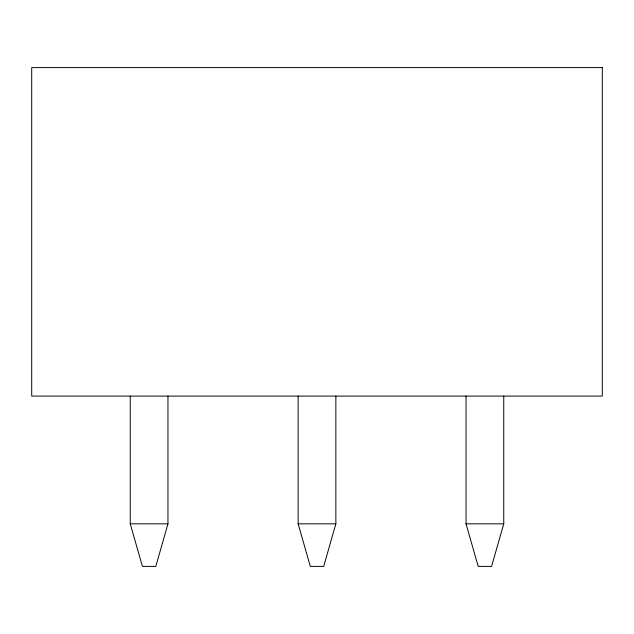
<?xml version="1.0" encoding="UTF-8"?>
<svg xmlns="http://www.w3.org/2000/svg" width="634" height="634" viewBox="0 0 634 634"><rect width="100%" height="100%" fill="white"/><g stroke="black" fill="none" stroke-linecap="round" stroke-linejoin="round"><path stroke-width="0.95" d="M167.962 396.084L167.962 523.827L155.798 566.408L142.412 566.408L130.247 523.827L130.247 396.084M335.861 396.084L335.861 523.827L323.689 566.408L310.311 566.408L298.138 523.827L298.138 396.084M503.753 396.084L503.753 523.827L491.588 566.408L478.202 566.408L466.038 523.827L466.038 396.084M130.247 523.827L167.962 523.827M298.138 523.827L335.861 523.827M466.038 523.827L503.753 523.827M602.3 67.592L31.7 67.592L31.7 396.084L602.3 396.084L602.3 67.592"/></g></svg>
